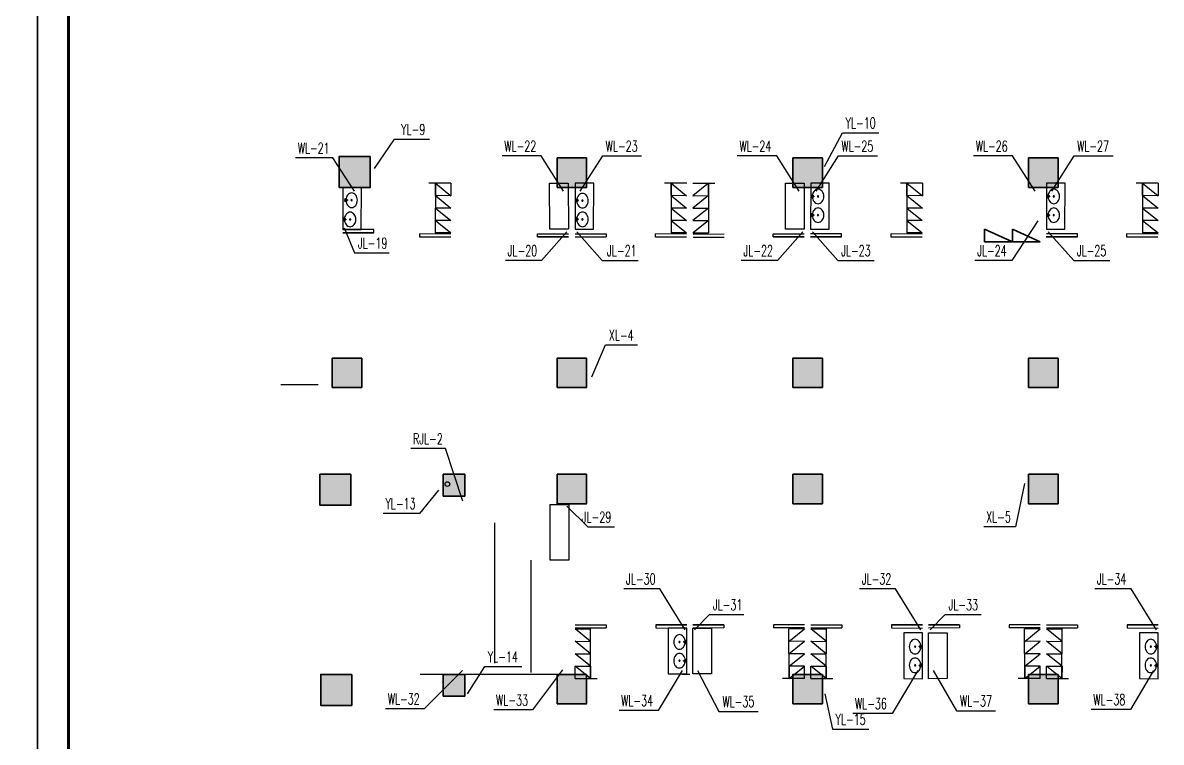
# Model space of a CAD drawing. Extents: x -46552 to 500351, y 55470 to 139570.
# Drawn here: x 234831 to 271536, y 74321 to 97520 of the extents above; entities that cross this region are included whole.
import ezdxf

# ---------------------------------------------------------------- set-up
doc = ezdxf.new("R2010")
doc.units = 0
doc.header["$LTSCALE"] = 1000
doc.header["$MEASUREMENT"] = 0
for name, color, linetype in [('DIM_污水', 3, 'Continuous'), ('DIM_消防', 3, 'Continuous'), ('DIM_热给水', 3, 'Continuous'), ('DIM_给水', 3, 'Continuous'), ('DIM_雨水', 3, 'Continuous'), ('GROUND', 2, 'Continuous'), ('LVTRY', 6, 'Continuous'), ('PUB_TITLE', 7, 'Continuous'), ('WALL', 2, 'Continuous')]:
    doc.layers.add(name, color=color, linetype=linetype)
doc.layers.add('砼柱', color=2, linetype='Continuous', lineweight=35)
doc.styles.add('_TWT_SERIAL', font='COMPLEX', dxfattribs={"width": 0.8, "height": 3.5, "bigfont": 'HZTXT'})

# ---------------------------------------------------------------- blocks, each defined once
blk = doc.blocks.new('wz0212')
at = {"layer": '砼柱'}
h = blk.add_hatch(color=256, dxfattribs=at)
h.paths.add_polyline_path([(499195, -373049), (498195, -373049), (498195, -374049), (499195, -374049)])
h.paths.add_polyline_path([(499145, -366599), (498195, -366599), (498195, -367549), (499145, -367549)])
h.paths.add_polyline_path([(498595, -362849), (497645, -362849), (497645, -363799), (498595, -363799)])
h.paths.add_polyline_path([(498595, -356349), (497595, -356349), (497595, -357349), (498595, -357349)])
h.paths.add_polyline_path([(495245, -373049), (494545, -373049), (494545, -373749), (495245, -373749)])
h.paths.add_polyline_path([(495245, -366599), (494545, -366599), (494545, -367299), (495245, -367299)])
h.paths.add_polyline_path([(499195, -319149), (498195, -319149), (498195, -320149), (499195, -320149)])
h.paths.add_polyline_path([(499145, -325649), (498195, -325649), (498195, -326599), (499145, -326599)])
h.paths.add_polyline_path([(498595, -329399), (497645, -329399), (497645, -330349), (498595, -330349)])
h.paths.add_polyline_path([(498595, -335849), (497595, -335849), (497595, -336849), (498595, -336849)])
h.paths.add_polyline_path([(495245, -319449), (494545, -319449), (494545, -320149), (495245, -320149)])
h.paths.add_polyline_path([(495245, -325899), (494545, -325899), (494545, -326599), (495245, -326599)])
h.paths.add_polyline_path([(464845, -373049), (464145, -373049), (464145, -373749), (464845, -373749)])
h.paths.add_polyline_path([(464845, -366599), (464145, -366599), (464145, -367299), (464845, -367299)])
h.paths.add_polyline_path([(461195, -373049), (460195, -373049), (460195, -374049), (461195, -374049)])
h.paths.add_polyline_path([(461170, -366599), (460170, -366599), (460170, -367599), (461170, -367599)])
h.paths.add_polyline_path([(461520, -362849), (460570, -362849), (460570, -363799), (461520, -363799)])
h.paths.add_polyline_path([(461795, -356349), (460795, -356349), (460795, -357349), (461795, -357349)])
h.paths.add_polyline_path([(468770, -373049), (467820, -373049), (467820, -373999), (468770, -373999)])
h.paths.add_polyline_path([(468770, -366599), (467820, -366599), (467820, -367549), (468770, -367549)])
h.paths.add_polyline_path([(468770, -362849), (467820, -362849), (467820, -363799), (468770, -363799)])
h.paths.add_polyline_path([(468770, -356399), (467820, -356399), (467820, -357349), (468770, -357349)])
h.paths.add_polyline_path([(491570, -373049), (490620, -373049), (490620, -373999), (491570, -373999)])
h.paths.add_polyline_path([(491570, -366599), (490620, -366599), (490620, -367549), (491570, -367549)])
h.paths.add_polyline_path([(491570, -362849), (490620, -362849), (490620, -363799), (491570, -363799)])
h.paths.add_polyline_path([(491570, -356399), (490620, -356399), (490620, -357349), (491570, -357349)])
h.paths.add_polyline_path([(483970, -373049), (483020, -373049), (483020, -373999), (483970, -373999)])
h.paths.add_polyline_path([(483970, -366599), (483020, -366599), (483020, -367549), (483970, -367549)])
h.paths.add_polyline_path([(483970, -362849), (483020, -362849), (483020, -363799), (483970, -363799)])
h.paths.add_polyline_path([(483970, -356399), (483020, -356399), (483020, -357349), (483970, -357349)])
h.paths.add_polyline_path([(476370, -373049), (475420, -373049), (475420, -373999), (476370, -373999)])
h.paths.add_polyline_path([(476370, -366599), (475420, -366599), (475420, -367549), (476370, -367549)])
h.paths.add_polyline_path([(476370, -362849), (475420, -362849), (475420, -363799), (476370, -363799)])
h.paths.add_polyline_path([(476370, -356399), (475420, -356399), (475420, -357349), (476370, -357349)])
h.paths.add_polyline_path([(491570, -319199), (490620, -319199), (490620, -320149), (491570, -320149)])
h.paths.add_polyline_path([(491570, -325649), (490620, -325649), (490620, -326599), (491570, -326599)])
h.paths.add_polyline_path([(491570, -329399), (490620, -329399), (490620, -330349), (491570, -330349)])
h.paths.add_polyline_path([(491570, -335849), (490620, -335849), (490620, -336799), (491570, -336799)])
h.paths.add_polyline_path([(483970, -319199), (483020, -319199), (483020, -320149), (483970, -320149)])
h.paths.add_polyline_path([(483970, -325649), (483020, -325649), (483020, -326599), (483970, -326599)])
h.paths.add_polyline_path([(483970, -329399), (483020, -329399), (483020, -330349), (483970, -330349)])
h.paths.add_polyline_path([(483970, -335849), (483020, -335849), (483020, -336799), (483970, -336799)])
h.paths.add_polyline_path([(476370, -319199), (475420, -319199), (475420, -320149), (476370, -320149)])
h.paths.add_polyline_path([(476370, -325649), (475420, -325649), (475420, -326599), (476370, -326599)])
h.paths.add_polyline_path([(476370, -329399), (475420, -329399), (475420, -330349), (476370, -330349)])
h.paths.add_polyline_path([(476370, -335849), (475420, -335849), (475420, -336799), (476370, -336799)])
h.paths.add_polyline_path([(468770, -319199), (467820, -319199), (467820, -320149), (468770, -320149)])
h.paths.add_polyline_path([(468770, -325649), (467820, -325649), (467820, -326599), (468770, -326599)])
h.paths.add_polyline_path([(468770, -329399), (467820, -329399), (467820, -330349), (468770, -330349)])
h.paths.add_polyline_path([(468770, -335849), (467820, -335849), (467820, -336799), (468770, -336799)])
h.paths.add_polyline_path([(464845, -319449), (464145, -319449), (464145, -320149), (464845, -320149)])
h.paths.add_polyline_path([(464845, -325899), (464145, -325899), (464145, -326599), (464845, -326599)])
h.paths.add_polyline_path([(461195, -325649), (460245, -325649), (460245, -326599), (461195, -326599)])
h.paths.add_polyline_path([(461745, -329399), (460795, -329399), (460795, -330349), (461745, -330349)])
h.paths.add_polyline_path([(461795, -335849), (460795, -335849), (460795, -336849), (461795, -336849)])
h.paths.add_polyline_path([(461195, -319149), (460195, -319149), (460195, -320149), (461195, -320149)])
for points in [[(461795, -356349), (460795, -356349), (460795, -357349), (461795, -357349)], [(468770, -356399), (467820, -356399), (467820, -357349), (468770, -357349)], [(476370, -356399), (475420, -356399), (475420, -357349), (476370, -357349)], [(483970, -356399), (483020, -356399), (483020, -357349), (483970, -357349)], [(461520, -362849), (460570, -362849), (460570, -363799), (461520, -363799)], [(468770, -362849), (467820, -362849), (467820, -363799), (468770, -363799)], [(476370, -362849), (475420, -362849), (475420, -363799), (476370, -363799)], [(483970, -362849), (483020, -362849), (483020, -363799), (483970, -363799)], [(461170, -366599), (460170, -366599), (460170, -367599), (461170, -367599)], [(464845, -366599), (464145, -366599), (464145, -367299), (464845, -367299)], [(468770, -366599), (467820, -366599), (467820, -367549), (468770, -367549)], [(476370, -366599), (475420, -366599), (475420, -367549), (476370, -367549)], [(483970, -366599), (483020, -366599), (483020, -367549), (483970, -367549)], [(461195, -373049), (460195, -373049), (460195, -374049), (461195, -374049)], [(464845, -373049), (464145, -373049), (464145, -373749), (464845, -373749)], [(468770, -373049), (467820, -373049), (467820, -373999), (468770, -373999)], [(476370, -373049), (475420, -373049), (475420, -373999), (476370, -373999)], [(483970, -373049), (483020, -373049), (483020, -373999), (483970, -373999)]]:
    blk.add_lwpolyline(points, close=True, dxfattribs=at)
blk = doc.blocks.new('$lvtry$00000194')
at = {"color": 0}
for p, q in [((-17, -27), (-17, -17)), ((17, -27), (17, -17))]:
    blk.add_line(p, q, dxfattribs=at)
blk.add_lwpolyline([(14, -39, -0.067374), (92, -53, -0.088152), (166, -93, -0.105269), (218, -155, -0.121685), (235, -224, -0.121685), (218, -292, -0.105269), (166, -355, -0.088152), (92, -394, -0.078966), (0, -409, -0.078966), (-92, -394, -0.088152), (-166, -355, -0.105269), (-218, -292, -0.121685), (-235, -224, -0.121685), (-218, -155, -0.105269), (-166, -93, -0.088152), (-92, -53, -0.059935), (-23, -40, -0.059935)], format="xyb", dxfattribs=at)
for centre, radius in [((0, -221), 20), ((0, -27), 16.7), ((0, -221), 15)]:
    blk.add_circle(centre, radius, dxfattribs=at)
for centre, radius, start, end in [((0, -17), 16.7, 0, 180), ((-40, -17), 10.1, 106.6096, 258.1648), ((-64, 250), 259, 274.7069, 282.3732), ((-75, -197), 173, 71.36, 79.1873), ((-29, -63), 6.77, 155.344, 308.3224), ((-171, 35), 166, 324.8411, 338.1337), ((-171, 35), 170, 324.8411, 331.3523), ((-29, -63), 3.37, 155.344, 308.3224), ((100, -178), 170, 132.3141, 138.8253), ((100, -178), 166, 125.5327, 138.8253), ((-12, -42), 10.6, 201.8924, 261.774), ((-381, -99), 372, 2.3982, 6.7627), ((0, -80), 9.9, 201.7837, 338.2163), ((64, 250), 259, 257.6268, 265.2931), ((381, -99), 372, 170.1008, 177.6018), ((75, -197), 173, 100.8127, 110.4191), ((40, -17), 10.1, 281.8352, 73.3904)]:
    blk.add_arc(centre, radius, start, end, dxfattribs=at)
for p in [(0, -27), (0, -221)]:
    blk.add_point(p, dxfattribs=at)

msp = doc.modelspace()

# ---------------------------------------------------------------- linework, layer by layer
for p, q in [((245136, 92210), (245411, 92210)), ((245411, 92210), (245531, 92210)), ((248636, 92345), (248131, 92346)), ((248136, 92346), (248132, 90747)), ((248135, 91947), (248136, 92346)), ((248136, 92346), (248635, 91945)), ((248636, 92345), (248635, 91945)), ((252536, 92210), (252386, 92210)), ((256236, 92345), (255731, 92346)), ((255736, 92346), (255732, 90747)), ((255735, 91947), (255736, 92346)), ((255736, 92346), (256235, 91945)), ((256436, 92345), (256941, 92346)), ((256936, 92346), (256437, 91945)), ((256937, 91947), (256936, 92346)), ((256936, 92346), (256940, 90747)), ((263836, 92345), (263331, 92346)), ((263336, 92346), (263332, 90747)), ((263335, 91947), (263336, 92346)), ((263336, 92346), (263835, 91945)), ((263836, 92345), (263835, 91945)), ((271436, 92345), (270931, 92346)), ((270936, 92346), (270932, 90747)), ((270935, 91947), (270936, 92346)), ((270936, 92346), (271435, 91945)), ((271436, 92345), (271435, 91945)), ((248635, 91945), (248135, 91947)), ((248135, 91947), (248634, 91546)), ((256235, 91945), (255735, 91947)), ((255735, 91947), (256234, 91546)), ((256437, 91945), (256937, 91947)), ((256937, 91947), (256438, 91546)), ((263835, 91945), (263335, 91947)), ((263335, 91947), (263834, 91546)), ((271435, 91945), (270935, 91947)), ((270935, 91947), (271434, 91546)), ((248634, 91546), (248134, 91547)), ((248134, 91547), (248633, 91146)), ((256234, 91546), (255734, 91547)), ((255734, 91547), (256233, 91146)), ((256438, 91546), (256938, 91547)), ((256938, 91547), (256439, 91146)), ((263834, 91546), (263334, 91547)), ((263334, 91547), (263833, 91146)), ((271434, 91546), (270934, 91547)), ((270934, 91547), (271433, 91146)), ((248633, 91146), (248133, 91147)), ((248133, 91147), (248632, 90746)), ((256233, 91146), (255733, 91147)), ((255733, 91147), (256232, 90746)), ((256438, 91146), (256939, 91147)), ((256939, 91147), (256440, 90746)), ((263833, 91146), (263333, 91147)), ((263333, 91147), (263832, 90746)), ((271433, 91146), (270933, 91147)), ((270933, 91147), (271432, 90746)), ((246145, 90749), (245145, 90752)), ((245145, 90752), (246145, 90749)), ((246146, 90849), (245146, 90852)), ((246145, 90749), (246146, 90849)), ((247631, 90612), (247632, 90712)), ((248632, 90709), (247632, 90712)), ((248632, 90746), (248132, 90747)), ((251421, 90716), (252421, 90718)), ((251421, 90616), (251421, 90716)), ((252636, 90718), (253636, 90718)), ((253636, 90718), (253636, 90618)), ((255231, 90612), (255232, 90712)), ((256232, 90709), (255232, 90712)), ((256232, 90746), (255732, 90747)), ((256439, 90746), (256940, 90747)), ((256440, 90709), (257440, 90712)), ((259025, 90716), (260025, 90718)), ((259026, 90616), (259025, 90716)), ((261232, 90716), (260232, 90718)), ((261231, 90616), (261232, 90716)), ((262831, 90612), (262832, 90712)), ((263832, 90709), (262832, 90712)), ((263832, 90746), (263332, 90747)), ((268832, 90716), (267832, 90718)), ((268831, 90616), (268832, 90716)), ((270431, 90612), (270432, 90712)), ((271432, 90709), (270432, 90712)), ((271432, 90746), (270932, 90747)), ((248631, 90609), (247631, 90612)), ((248631, 90609), (247631, 90612)), ((251421, 90616), (252421, 90618)), ((252421, 90618), (251421, 90616)), ((252640, 90618), (253636, 90618)), ((256231, 90609), (255231, 90612)), ((256231, 90609), (255231, 90612)), ((256440, 90609), (257440, 90612)), ((256440, 90609), (257440, 90612)), ((259026, 90616), (260026, 90618)), ((260026, 90618), (259026, 90616)), ((261231, 90616), (260231, 90618)), ((260231, 90618), (261231, 90616)), ((263831, 90609), (262831, 90612)), ((263831, 90609), (262831, 90612)), ((268831, 90616), (267831, 90618)), ((267831, 90618), (268831, 90616)), ((271431, 90609), (270431, 90612)), ((271431, 90609), (270431, 90612)), ((250048, 76874), (250054, 81399)), ((251223, 76567), (251223, 80192)), ((252639, 77974), (253140, 77973)), ((252640, 78111), (253640, 78109)), ((252640, 78111), (253640, 78109)), ((252640, 78011), (253640, 78009)), ((253139, 77573), (252640, 77974)), ((253136, 76374), (253140, 77973)), ((253640, 78109), (253640, 78009)), ((255240, 78105), (256240, 78102)), ((256240, 78102), (255240, 78105)), ((255240, 78105), (255240, 78005)), ((255240, 78005), (256240, 78002)), ((257431, 78105), (256431, 78102)), ((256431, 78102), (257431, 78105)), ((257432, 78005), (256432, 78002)), ((257431, 78105), (257432, 78005)), ((260031, 78111), (259031, 78109)), ((260031, 78111), (259031, 78109)), ((259031, 78109), (259032, 78009)), ((260032, 78011), (259032, 78009)), ((260032, 77974), (259532, 77973)), ((259536, 76374), (259532, 77973)), ((259533, 77573), (260032, 77974)), ((260239, 77974), (260740, 77973)), ((260240, 78111), (261240, 78109)), ((260240, 78111), (261240, 78109)), ((260240, 78011), (261240, 78009)), ((260739, 77573), (260240, 77974)), ((260736, 76374), (260740, 77973)), ((261240, 78109), (261240, 78009)), ((262840, 78105), (263840, 78102)), ((263840, 78102), (262840, 78105)), ((262840, 78105), (262840, 78005)), ((262840, 78005), (263840, 78002)), ((265031, 78105), (264031, 78102)), ((264031, 78102), (265031, 78105)), ((265032, 78005), (264032, 78002)), ((265031, 78105), (265032, 78005)), ((267631, 78111), (266631, 78109)), ((267631, 78111), (266631, 78109)), ((266631, 78109), (266632, 78009)), ((267632, 78011), (266632, 78009)), ((267632, 77974), (267132, 77973)), ((267136, 76374), (267132, 77973)), ((267133, 77573), (267632, 77974)), ((267839, 77974), (268340, 77973)), ((267840, 78111), (268840, 78109)), ((267840, 78111), (268840, 78109)), ((267840, 78011), (268840, 78009)), ((268339, 77573), (267840, 77974)), ((268336, 76374), (268340, 77973)), ((268840, 78109), (268840, 78009)), ((270440, 78105), (271440, 78102)), ((271440, 78102), (270440, 78105)), ((270440, 78105), (270440, 78005)), ((270440, 78005), (271440, 78002)), ((252638, 77575), (253139, 77573)), ((253138, 77174), (252639, 77575)), ((260033, 77575), (259533, 77573)), ((259534, 77174), (260033, 77575)), ((260238, 77575), (260739, 77573)), ((260738, 77174), (260239, 77575)), ((267633, 77575), (267133, 77573)), ((267134, 77174), (267633, 77575)), ((267838, 77575), (268339, 77573)), ((268338, 77174), (267839, 77575)), ((252638, 77175), (253138, 77174)), ((253137, 76774), (252638, 77175)), ((260034, 77175), (259534, 77174)), ((259535, 76774), (260034, 77175)), ((260238, 77175), (260738, 77174)), ((260737, 76774), (260238, 77175)), ((267634, 77175), (267134, 77174)), ((267135, 76774), (267634, 77175)), ((267838, 77175), (268338, 77174)), ((268337, 76774), (267838, 77175)), ((252636, 76375), (252637, 76775)), ((252637, 76775), (253137, 76774)), ((253136, 76374), (252637, 76775)), ((253137, 76774), (253136, 76374)), ((260035, 76775), (259535, 76774)), ((259535, 76774), (259536, 76374)), ((259536, 76374), (260035, 76775)), ((260036, 76375), (260035, 76775)), ((260236, 76375), (260237, 76775)), ((260237, 76775), (260737, 76774)), ((260736, 76374), (260237, 76775)), ((260737, 76774), (260736, 76374)), ((267635, 76775), (267135, 76774)), ((267135, 76774), (267136, 76374)), ((267136, 76374), (267635, 76775)), ((267636, 76375), (267635, 76775)), ((267836, 76375), (267837, 76775)), ((267837, 76775), (268337, 76774)), ((268336, 76374), (267837, 76775)), ((268337, 76774), (268336, 76374)), ((252061, 76510), (247643, 76510)), ((248736, 76510), (248886, 76510)), ((252536, 76510), (252386, 76510)), ((252636, 76375), (253141, 76374)), ((256211, 76510), (256091, 76510)), ((256336, 76510), (256186, 76510)), ((256336, 76510), (256211, 76510)), ((260036, 76375), (259531, 76374)), ((260236, 76375), (260741, 76374)), ((267636, 76375), (267131, 76374)), ((267836, 76375), (268341, 76374))]:
    msp.add_line(p, q)
at = {"color": 5}
msp.add_circle((248522, 82647), 75, dxfattribs=at)
at = {"layer": 'DIM_污水'}
for p, q in [((244832, 93163), (243628, 93163)), ((245531, 92090), (244832, 93163)), ((251543, 93227), (250288, 93227)), ((252266, 92090), (251543, 93227)), ((252806, 92090), (253528, 93227)), ((253528, 93227), (254783, 93227)), ((259143, 93227), (257868, 93227)), ((259866, 92090), (259143, 93227)), ((260406, 92090), (261128, 93227)), ((261128, 93227), (262383, 93227)), ((266743, 93227), (265488, 93227)), ((267466, 92090), (266743, 93227)), ((268006, 92090), (268728, 93227)), ((268728, 93227), (269983, 93227)), ((249006, 76630), (247775, 75399)), ((252236, 76660), (251264, 75363)), ((256091, 76630), (255320, 75344)), ((256581, 76630), (257272, 75317)), ((263691, 76630), (262857, 75249)), ((264181, 76630), (264931, 75336)), ((271291, 76630), (270543, 75381)), ((247775, 75399), (246530, 75399)), ((251264, 75363), (250020, 75363)), ((255320, 75344), (254055, 75344)), ((257272, 75317), (258537, 75317)), ((262857, 75249), (261592, 75249)), ((264931, 75336), (266196, 75336)), ((270543, 75381), (269278, 75381))]:
    msp.add_line(p, q, dxfattribs=at)
at = {"layer": 'DIM_消防'}
for p, q in [((253173, 86107), (253615, 87130)), ((253615, 87130), (254651, 87130)), ((267130, 82669), (266837, 81271)), ((266837, 81271), (265820, 81271))]:
    msp.add_line(p, q, dxfattribs=at)
at = {"layer": 'DIM_热给水'}
for p, q in [((248464, 83789), (247342, 83789)), ((249020, 82089), (248464, 83789))]:
    msp.add_line(p, q, dxfattribs=at)
at = {"layer": 'DIM_给水'}
for p, q in [((267559, 91136), (266715, 89854)), ((245197, 90912), (245531, 90100)), ((252376, 90784), (251559, 89855)), ((252695, 90784), (253513, 89855)), ((259976, 90784), (259159, 89855)), ((260295, 90784), (261113, 89855)), ((267895, 90784), (268713, 89855)), ((245531, 90100), (246646, 90100)), ((251559, 89855), (250395, 89855)), ((253513, 89855), (254677, 89855)), ((259159, 89855), (257995, 89855)), ((261113, 89855), (262277, 89855)), ((266715, 89854), (265531, 89854)), ((268713, 89855), (269877, 89855)), ((252374, 81938), (253046, 81265)), ((253046, 81265), (253914, 81265)), ((255365, 79271), (254211, 79271)), ((256187, 77947), (255365, 79271)), ((262965, 79271), (261811, 79271)), ((263787, 77947), (262965, 79271)), ((270565, 79271), (269391, 79271)), ((271387, 77947), (270565, 79271)), ((256488, 77950), (256975, 78437)), ((256975, 78437), (258079, 78437)), ((264088, 77950), (264575, 78437)), ((264575, 78437), (265729, 78437))]:
    msp.add_line(p, q, dxfattribs=at)
at = {"layer": 'DIM_雨水'}
for p, q in [((260684, 92881), (261260, 93976)), ((261260, 93976), (262434, 93976)), ((246175, 92819), (246819, 93763)), ((246819, 93763), (247943, 93763)), ((248235, 82448), (247627, 81701)), ((247627, 81701), (246453, 81701)), ((249165, 75886), (249725, 76762)), ((249725, 76762), (250919, 76762)), ((260686, 75878), (260934, 74742)), ((260934, 74742), (262108, 74742))]:
    msp.add_line(p, q, dxfattribs=at)
at = {"layer": 'GROUND'}
msp.add_line((243156, 85860), (244356, 85860), dxfattribs=at)
at = {"layer": 'LVTRY'}
for points in [[(245149, 92210), (245146, 90852), (245746, 90850), (245749, 92210)], [(252417, 92350), (252421, 90870), (251821, 90868), (251817, 92349)], [(252640, 92351), (252636, 90870), (253236, 90868), (253240, 92349)], [(260022, 92350), (260025, 90870), (259425, 90868), (259422, 92349)], [(260235, 92351), (260232, 90870), (260832, 90868), (260835, 92349)], [(267835, 92351), (267832, 90870), (268432, 90868), (268435, 92349)], [(252436, 81991), (252436, 80191), (251836, 80191), (251836, 81991)], [(256240, 76522), (256244, 78002), (255644, 78004), (255640, 76523)], [(256439, 76522), (256436, 78002), (257036, 78004), (257039, 76523)], [(263836, 76370), (263840, 77851), (263240, 77852), (263236, 76372)], [(264035, 76370), (264032, 77851), (264632, 77852), (264635, 76372)], [(271436, 76370), (271440, 77851), (270840, 77852), (270836, 76372)]]:
    msp.add_lwpolyline(points, close=True, dxfattribs=at)
at = {"layer": 'PUB_TITLE', "color": 4}
for points in [[(175902, 55470), (235302, 55470), (235302, 139570), (175902, 139570)], [(235302, 55470), (294702, 55470), (294702, 139570), (235302, 139570)]]:
    msp.add_lwpolyline(points, close=True, dxfattribs=at)
at = {"layer": 'PUB_TITLE', "color": 4, "const_width": 100}
msp.add_lwpolyline([(236302, 56470), (293702, 56470), (293702, 137070), (236302, 137070)], close=True, dxfattribs=at)
at = {"layer": 'WALL'}
for p, q in [((248336, 92346), (247926, 92347)), ((255936, 92346), (255526, 92347)), ((256736, 92346), (257145, 92347)), ((263536, 92346), (263126, 92347)), ((271136, 92346), (270726, 92347)), ((252936, 76375), (253345, 76374)), ((259736, 76375), (259326, 76374)), ((260536, 76375), (260945, 76374)), ((267336, 76375), (266926, 76374)), ((268136, 76375), (268545, 76374))]:
    msp.add_line(p, q, dxfattribs=at)
at = {"layer": '砼柱'}
for p, q in [((265836, 90860), (265836, 90460)), ((266736, 90460), (265836, 90860)), ((266736, 90460), (266736, 90860)), ((267636, 90460), (266736, 90860)), ((265836, 90460), (267636, 90460))]:
    msp.add_line(p, q, dxfattribs=at)

# ---------------------------------------------------------------- block references
at = {"layer": 'LVTRY', "xscale": -1}
for p, rotation in [((260249, 91921), 89.85643128120932), ((267849, 91921), 89.85643128120932), ((245212, 91800), 89.85642969361902), ((252654, 91785), 89.85643128120932), ((245162, 91178), 89.85642969361902), ((252653, 91181), 89.85643128120932), ((260248, 91317), 89.85643128120932), ((267848, 91317), 89.85643128120932), ((256227, 77555), 269.8564312812076), ((263823, 77404), 269.8564312812076), ((271423, 77404), 269.8564312812076), ((256226, 76951), 269.8564312812076), ((263822, 76800), 269.8564312812076), ((271422, 76800), 269.8564312812076)]:
    msp.add_blockref('$lvtry$00000194', p, dxfattribs=dict(at, rotation=rotation))
at = {"layer": '砼柱'}
msp.add_blockref('wz0212', (-215759, 449559), dxfattribs=at)

# ---------------------------------------------------------------- texts
at = {"layer": 'DIM_污水', "color": 7, "style": '_TWT_SERIAL', "width": 0.64}
for s, p in [('WL-21', (243698, 93303)), ('WL-22', (250358, 93367)), ('WL-23', (253625, 93367)), ('WL-24', (257938, 93367)), ('WL-25', (261225, 93367)), ('WL-26', (265558, 93367)), ('WL-27', (268825, 93367)), ('WL-32', (246600, 75539)), ('WL-33', (250090, 75503)), ('WL-34', (254125, 75484)), ('WL-35', (257390, 75457)), ('WL-36', (261662, 75389)), ('WL-37', (265049, 75476)), ('WL-38', (269348, 75521))]:
    msp.add_text(s, height=350, dxfattribs=at).set_placement(p)
at = {"layer": 'DIM_消防', "color": 7, "style": '_TWT_SERIAL', "width": 0.64}
for s, p in [('XL-4', (253728, 87270)), ('XL-5', (265890, 81411))]:
    msp.add_text(s, height=350, dxfattribs=at).set_placement(p)
at = {"layer": 'DIM_热给水', "color": 7, "style": '_TWT_SERIAL', "width": 0.64}
msp.add_text('RJL-2', height=350, dxfattribs=at).set_placement((247412, 83929))
at = {"layer": 'DIM_给水', "color": 7, "style": '_TWT_SERIAL', "width": 0.64}
for s, p in [('JL-19', (245637, 90240)), ('JL-20', (250465, 89995)), ('JL-21', (253668, 89995)), ('JL-22', (258065, 89995)), ('JL-23', (261215, 89995)), ('JL-24', (265601, 89994)), ('JL-25', (268815, 89995)), ('JL-29', (252852, 81405)), ('JL-30', (254281, 79411)), ('JL-32', (261881, 79411)), ('JL-34', (269461, 79411)), ('JL-31', (257081, 78577)), ('JL-33', (264678, 78577))]:
    msp.add_text(s, height=350, dxfattribs=at).set_placement(p)
at = {"layer": 'DIM_雨水', "color": 7, "style": '_TWT_SERIAL', "width": 0.64}
for s, p in [('YL-10', (261361, 94116)), ('YL-9', (247030, 93903)), ('YL-13', (246523, 81841)), ('YL-14', (249825, 76902)), ('YL-15', (261036, 74882))]:
    msp.add_text(s, height=350, dxfattribs=at).set_placement(p)

doc.saveas('drawing.dxf')
